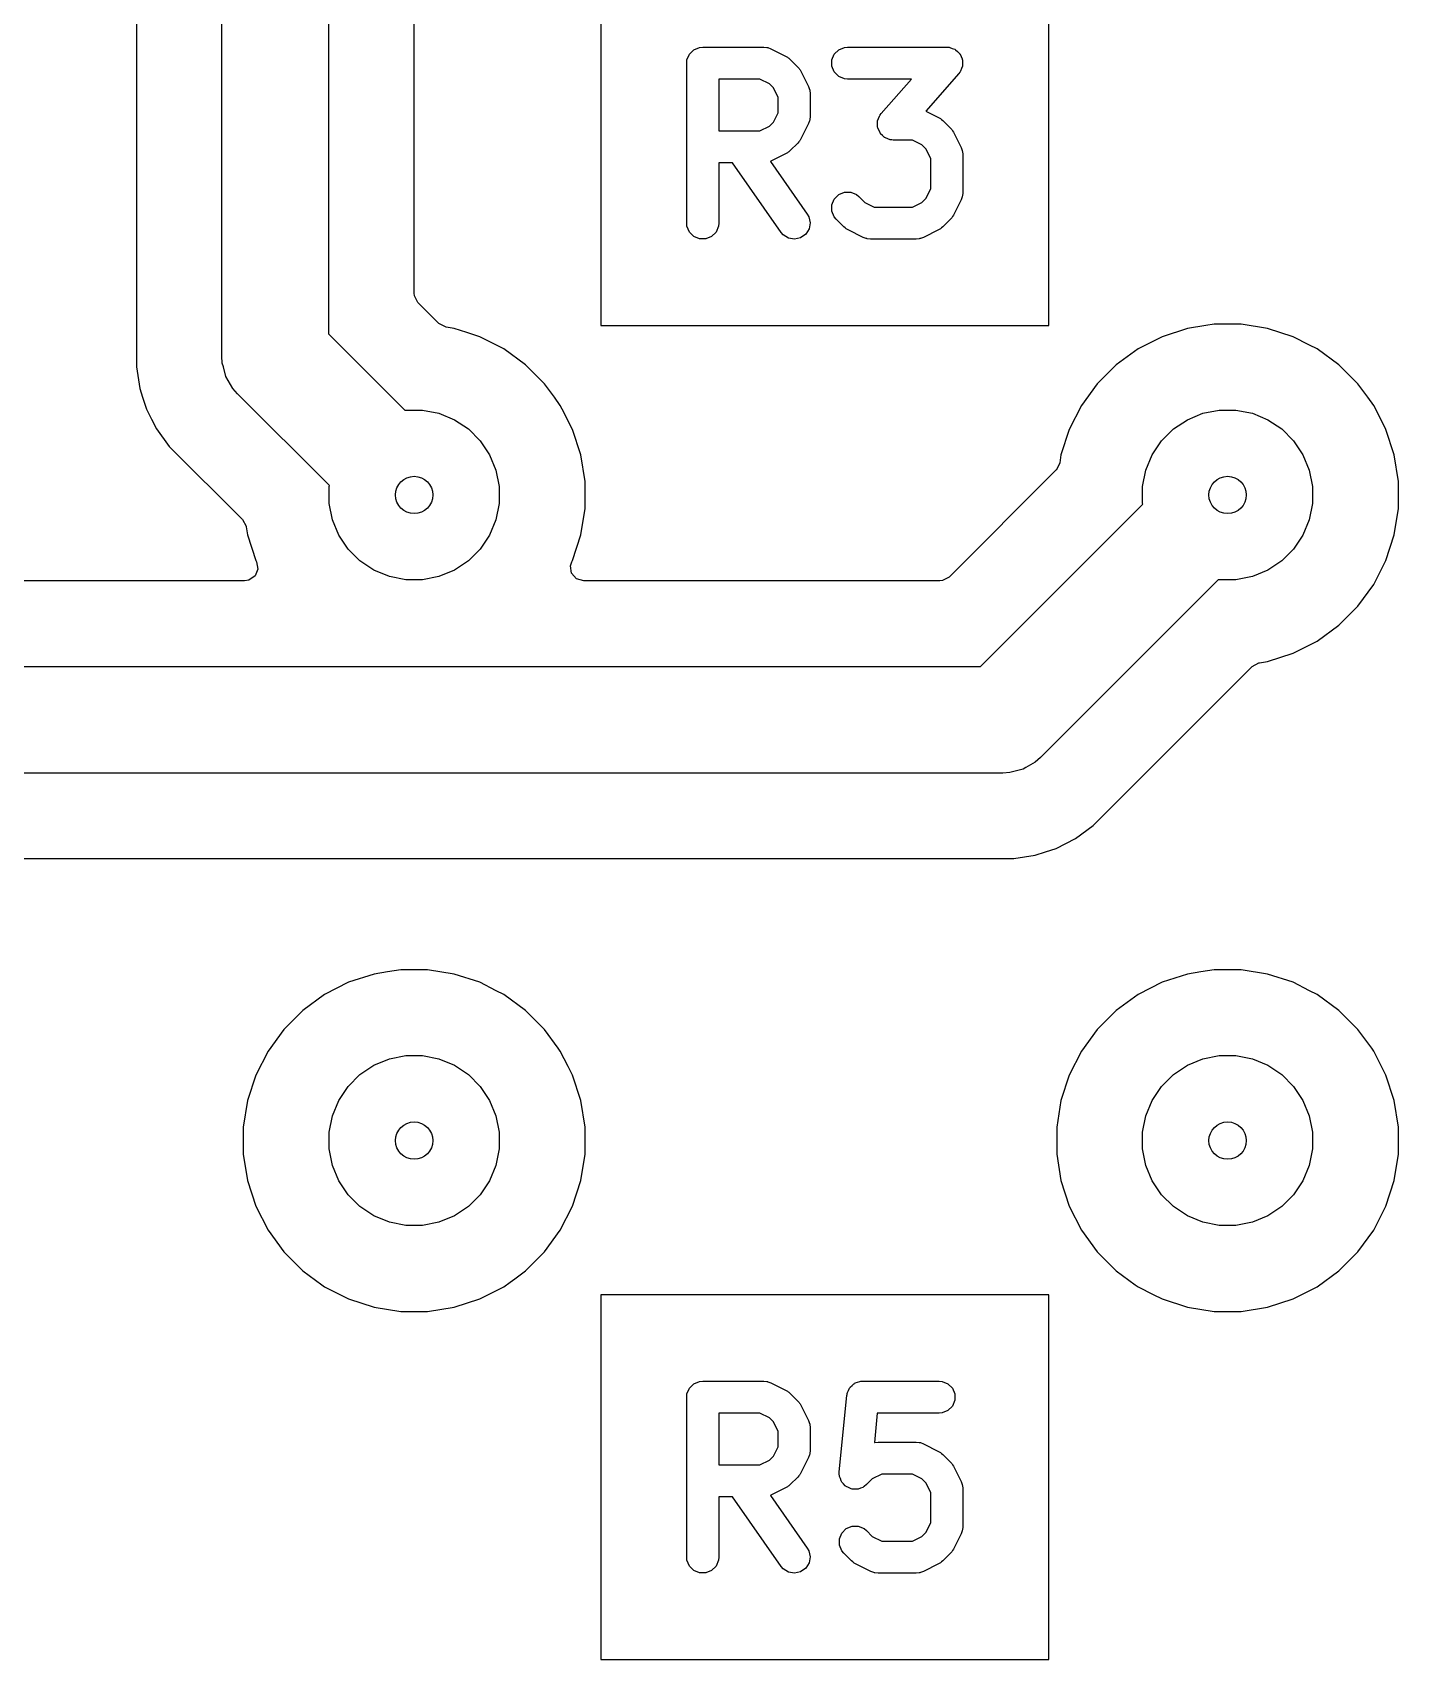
# Model space of a CAD drawing. Extents: x 20 to 124, y -124 to -20.
# Drawn here: x 71.2 to 84, y -96.51 to -81.27 of the extents above; entities that cross this region are included whole.
import ezdxf

# ---------------------------------------------------------------- set-up
doc = ezdxf.new("R2010")
doc.units = 0
doc.layers.add('BLACK', color=7, linetype='CONTINUOUS')
doc.layers.add('WHITE', color=7, linetype='CONTINUOUS')

msp = doc.modelspace()

# ---------------------------------------------------------------- linework, layer by layer
at = {"layer": 'BLACK', "linetype": 'CONTINUOUS'}
for p, q in [((72.1728, -60.640148), (72.1728, -84.403151)), ((72.9733, -84.3008), (72.9733, -60.7425)), ((73.9733, -61.2425), (73.9733, -84.093693)), ((74.7738, -83.710753), (74.7738, -77.3129)), ((76.522357, -80.598603), (76.522357, -84.014155)), ((80.720797, -84.014155), (80.720797, -80.598603)), ((77.448593, -81.40871), (77.477857, -81.405828)), ((77.477857, -81.405828), (78.049286, -81.405828)), ((78.049286, -81.405828), (78.07855, -81.40871)), ((78.805736, -81.40871), (78.835, -81.405828)), ((78.835, -81.405828), (79.763572, -81.405828)), ((79.763572, -81.405828), (79.779049, -81.407352)), ((77.327857, -81.555828), (77.330739, -81.526564)), ((77.327857, -83.055828), (77.327857, -81.555828)), ((77.330739, -81.526564), (77.353137, -81.472492)), ((77.353137, -81.472492), (77.394521, -81.431108)), ((77.394521, -81.431108), (77.448593, -81.40871)), ((78.07855, -81.40871), (78.08353, -81.410773)), ((78.08353, -81.410773), (78.088905, -81.411155)), ((78.088905, -81.411155), (78.116368, -81.421664)), ((78.116368, -81.421664), (78.259225, -81.493093)), ((78.259225, -81.493093), (78.27182, -81.501021)), ((78.27182, -81.501021), (78.275477, -81.502536)), ((78.275477, -81.502536), (78.279594, -81.505915)), ((78.279594, -81.505915), (78.284111, -81.508758)), ((78.284111, -81.508758), (78.286708, -81.511752)), ((78.286708, -81.511752), (78.298208, -81.52119)), ((78.298208, -81.52119), (78.369637, -81.592618)), ((78.687882, -81.526564), (78.71028, -81.472492)), ((78.687882, -81.585092), (78.687882, -81.526564)), ((78.71028, -81.472492), (78.751664, -81.431108)), ((78.751664, -81.431108), (78.805736, -81.40871)), ((79.779049, -81.407352), (79.782984, -81.40709)), ((79.782984, -81.40709), (79.785694, -81.408006)), ((79.785694, -81.408006), (79.792836, -81.40871)), ((79.792836, -81.40871), (79.81535, -81.418036)), ((79.81535, -81.418036), (79.838426, -81.42584)), ((79.838426, -81.42584), (79.842233, -81.429171)), ((79.842233, -81.429171), (79.846908, -81.431108)), ((79.846908, -81.431108), (79.864137, -81.448337)), ((79.864137, -81.448337), (79.882473, -81.464381)), ((79.882473, -81.464381), (79.884715, -81.468915)), ((79.884715, -81.468915), (79.888292, -81.472492)), ((79.888292, -81.472492), (79.897618, -81.495008)), ((79.897618, -81.495008), (79.908417, -81.516844)), ((79.908417, -81.516844), (79.908753, -81.521888)), ((79.908753, -81.521888), (79.91069, -81.526564)), ((79.91069, -81.526564), (79.91069, -81.550939)), ((79.91069, -81.550939), (79.91231, -81.57524)), ((78.013876, -81.705828), (77.627857, -81.705828)), ((77.627857, -81.705828), (77.627857, -82.191542)), ((78.10329, -81.750535), (78.013876, -81.705828)), ((78.369637, -81.592618), (78.379079, -81.604123)), ((78.379079, -81.604123), (78.382071, -81.606718)), ((78.382071, -81.606718), (78.38491, -81.611228)), ((78.38491, -81.611228), (78.388292, -81.615349)), ((78.388292, -81.615349), (78.389807, -81.619008)), ((78.389807, -81.619008), (78.397736, -81.631603)), ((78.397736, -81.631603), (78.469164, -81.774461)), ((78.71028, -81.639164), (78.687882, -81.585092)), ((78.751664, -81.680548), (78.71028, -81.639164)), ((78.805736, -81.702946), (78.751664, -81.680548)), ((78.835, -81.705828), (78.805736, -81.702946)), ((79.433007, -81.705828), (78.835, -81.705828)), ((79.150685, -82.028481), (79.433007, -81.705828)), ((79.876458, -81.654604), (79.569524, -82.005386)), ((79.885501, -81.641954), (79.876458, -81.654604)), ((79.888292, -81.639164), (79.885501, -81.641954)), ((79.889387, -81.636519), (79.888292, -81.639164)), ((79.89356, -81.630683), (79.889387, -81.636519)), ((79.901365, -81.607603), (79.89356, -81.630683)), ((79.91069, -81.585092), (79.901365, -81.607603)), ((79.91231, -81.57524), (79.91069, -81.58003)), ((79.91069, -81.58003), (79.91069, -81.585092)), ((78.140294, -81.787539), (78.10329, -81.750535)), ((78.185, -81.876951), (78.140294, -81.787539)), ((78.469164, -81.774461), (78.479674, -81.801924)), ((78.479674, -81.801924), (78.480055, -81.807299)), ((78.480055, -81.807299), (78.482118, -81.812278)), ((78.482118, -81.812278), (78.485, -81.841542)), ((78.485, -81.841542), (78.485, -82.055828)), ((78.185, -82.020418), (78.185, -81.876951)), ((79.569524, -82.005386), (79.687797, -82.064521)), ((78.013876, -82.191542), (78.103288, -82.146836)), ((78.103288, -82.146836), (78.140293, -82.109831)), ((78.140293, -82.109831), (78.185, -82.020418)), ((78.469164, -82.122909), (78.397736, -82.265767)), ((78.479674, -82.095446), (78.469164, -82.122909)), ((78.480055, -82.09007), (78.479674, -82.095446)), ((78.482118, -82.085092), (78.480055, -82.09007)), ((78.485, -82.055828), (78.482118, -82.085092)), ((79.114833, -82.107845), (79.116454, -82.103052)), ((79.116454, -82.132154), (79.114833, -82.107845)), ((79.116454, -82.097993), (79.125777, -82.075484)), ((79.116454, -82.103052), (79.116454, -82.097993)), ((79.116454, -82.156521), (79.116454, -82.132154)), ((79.11839, -82.161196), (79.116454, -82.156521)), ((79.118727, -82.166241), (79.11839, -82.161196)), ((79.129525, -82.188076), (79.118727, -82.166241)), ((79.125777, -82.075484), (79.133584, -82.052403)), ((79.133584, -82.052403), (79.137755, -82.046566)), ((79.137755, -82.046566), (79.138852, -82.043921)), ((79.138852, -82.043921), (79.141641, -82.041131)), ((79.141641, -82.041131), (79.150685, -82.028481)), ((79.687797, -82.064521), (79.700391, -82.072449)), ((79.700391, -82.072449), (79.704051, -82.073965)), ((79.704051, -82.073965), (79.708171, -82.077346)), ((79.708171, -82.077346), (79.712682, -82.080186)), ((79.712682, -82.080186), (79.715276, -82.083177)), ((79.715276, -82.083177), (79.726782, -82.09262)), ((79.726782, -82.09262), (79.79821, -82.164049)), ((79.79821, -82.164049), (79.807648, -82.175549)), ((77.627857, -82.191542), (78.013876, -82.191542)), ((78.369638, -82.304751), (78.298209, -82.37618)), ((78.379079, -82.293246), (78.369638, -82.304751)), ((78.382071, -82.290652), (78.379079, -82.293246)), ((78.384909, -82.286142), (78.382071, -82.290652)), ((78.388293, -82.28202), (78.384909, -82.286142)), ((78.389809, -82.278358), (78.388293, -82.28202)), ((78.397736, -82.265767), (78.389809, -82.278358)), ((79.138852, -82.210593), (79.129525, -82.188076)), ((79.142428, -82.214169), (79.138852, -82.210593)), ((79.144671, -82.218704), (79.142428, -82.214169)), ((79.163006, -82.234747), (79.144671, -82.218704)), ((79.180236, -82.251977), (79.163006, -82.234747)), ((79.18491, -82.253913), (79.180236, -82.251977)), ((79.188718, -82.257245), (79.18491, -82.253913)), ((79.211799, -82.265051), (79.188718, -82.257245)), ((79.234308, -82.274375), (79.211799, -82.265051)), ((79.241445, -82.275077), (79.234308, -82.274375)), ((79.24416, -82.275996), (79.241445, -82.275077)), ((79.248099, -82.275733), (79.24416, -82.275996)), ((79.263572, -82.277257), (79.248099, -82.275733)), ((79.442448, -82.277257), (79.263572, -82.277257)), ((79.531861, -82.321963), (79.442448, -82.277257)), ((79.807648, -82.175549), (79.810642, -82.178146)), ((79.810642, -82.178146), (79.813482, -82.182658)), ((79.813482, -82.182658), (79.816864, -82.186779)), ((79.816864, -82.186779), (79.818379, -82.190438)), ((79.818379, -82.190438), (79.826307, -82.203032)), ((79.826307, -82.203032), (79.897736, -82.345888)), ((78.259225, -82.404278), (78.116368, -82.475706)), ((78.271818, -82.39635), (78.259225, -82.404278)), ((78.275478, -82.394835), (78.271818, -82.39635)), ((78.279597, -82.391453), (78.275478, -82.394835)), ((78.284111, -82.388613), (78.279597, -82.391453)), ((78.286707, -82.385619), (78.284111, -82.388613)), ((78.298209, -82.37618), (78.286707, -82.385619)), ((79.568864, -82.358967), (79.531861, -82.321963)), ((79.613572, -82.448381), (79.568864, -82.358967)), ((79.613572, -82.734703), (79.613572, -82.448381)), ((79.897736, -82.345888), (79.908245, -82.373352)), ((79.908245, -82.373352), (79.908626, -82.378726)), ((79.908626, -82.378726), (79.91069, -82.383707)), ((79.91069, -82.383707), (79.913572, -82.412971)), ((79.913572, -82.412971), (79.913572, -82.770114)), ((77.756902, -82.491542), (77.627857, -82.491542)), ((77.627857, -82.491542), (77.627857, -83.055828)), ((78.212115, -83.141847), (77.756902, -82.491542)), ((78.116368, -82.475706), (78.112933, -82.47702)), ((78.112933, -82.47702), (78.457885, -82.969809)), ((78.751665, -82.78825), (78.805737, -82.765853)), ((78.805737, -82.765853), (78.864263, -82.765853)), ((78.864263, -82.765853), (78.918335, -82.78825)), ((79.568864, -82.824117), (79.613572, -82.734703)), ((79.913572, -82.770114), (79.91069, -82.799378)), ((78.687882, -82.883708), (78.710279, -82.829636)), ((78.687882, -82.942234), (78.687882, -82.883708)), ((78.710279, -82.829636), (78.751665, -82.78825)), ((78.918335, -82.78825), (78.941066, -82.806905)), ((78.941066, -82.806905), (78.995282, -82.861121)), ((78.995282, -82.861121), (79.084696, -82.905828)), ((79.084696, -82.905828), (79.442448, -82.905828)), ((79.442448, -82.905828), (79.531861, -82.861121)), ((79.531861, -82.861121), (79.568864, -82.824117)), ((79.897736, -82.837197), (79.826307, -82.980053)), ((79.908245, -82.809733), (79.897736, -82.837197)), ((79.908626, -82.804358), (79.908245, -82.809733)), ((79.91069, -82.799378), (79.908626, -82.804358)), ((77.330739, -83.085092), (77.327857, -83.055828)), ((77.627857, -83.055828), (77.624975, -83.085092)), ((78.457885, -82.969809), (78.472306, -82.995435)), ((78.472306, -82.995435), (78.484965, -83.052577)), ((78.484965, -83.052577), (78.474794, -83.110213)), ((78.710279, -82.996306), (78.687882, -82.942234)), ((78.728934, -83.019037), (78.710279, -82.996306)), ((78.800363, -83.090466), (78.728934, -83.019037)), ((79.79821, -83.019036), (79.726782, -83.090465)), ((79.807648, -83.007535), (79.79821, -83.019036)), ((79.810642, -83.004939), (79.807648, -83.007535)), ((79.813482, -83.000426), (79.810642, -83.004939)), ((79.816864, -82.996306), (79.813482, -83.000426)), ((79.818379, -82.992646), (79.816864, -82.996306)), ((79.826307, -82.980053), (79.818379, -82.992646)), ((77.353137, -83.139164), (77.330739, -83.085092)), ((77.394521, -83.180548), (77.353137, -83.139164)), ((77.448593, -83.202946), (77.394521, -83.180548)), ((77.507121, -83.202946), (77.448593, -83.202946)), ((77.561193, -83.180548), (77.507121, -83.202946)), ((77.602577, -83.139164), (77.561193, -83.180548)), ((77.624975, -83.085092), (77.602577, -83.139164)), ((78.231258, -83.164169), (78.212115, -83.141847)), ((78.280615, -83.195622), (78.231258, -83.164169)), ((78.338251, -83.205793), (78.280615, -83.195622)), ((78.395393, -83.193134), (78.338251, -83.205793)), ((78.443341, -83.15957), (78.395393, -83.193134)), ((78.474794, -83.110213), (78.443341, -83.15957)), ((78.811867, -83.099907), (78.800363, -83.090466)), ((78.814462, -83.102899), (78.811867, -83.099907)), ((78.818971, -83.105737), (78.814462, -83.102899)), ((78.823094, -83.109121), (78.818971, -83.105737)), ((78.826755, -83.110637), (78.823094, -83.109121)), ((78.839347, -83.118564), (78.826755, -83.110637)), ((78.982205, -83.189992), (78.839347, -83.118564)), ((79.009668, -83.200502), (78.982205, -83.189992)), ((79.015043, -83.200883), (79.009668, -83.200502)), ((79.020022, -83.202946), (79.015043, -83.200883)), ((79.049286, -83.205828), (79.020022, -83.202946)), ((79.477857, -83.205828), (79.049286, -83.205828)), ((79.507121, -83.202946), (79.477857, -83.205828)), ((79.512099, -83.200883), (79.507121, -83.202946)), ((79.517475, -83.200502), (79.512099, -83.200883)), ((79.544938, -83.189992), (79.517475, -83.200502)), ((79.687797, -83.118564), (79.544938, -83.189992)), ((79.700391, -83.110635), (79.687797, -83.118564)), ((79.704051, -83.10912), (79.700391, -83.110635)), ((79.708171, -83.105738), (79.704051, -83.10912)), ((79.712682, -83.102899), (79.708171, -83.105738)), ((79.715276, -83.099907), (79.712682, -83.102899)), ((79.726782, -83.090465), (79.715276, -83.099907)), ((74.776634, -83.737111), (74.7738, -83.710753)), ((74.810119, -83.798434), (74.776634, -83.737111)), ((75.006408, -83.994723), (74.810119, -83.798434)), ((75.011555, -83.999585), (75.006408, -83.994723)), ((73.9733, -84.093693), (74.687721, -84.808115)), ((75.042289, -84.014155), (75.011555, -83.999585)), ((75.074689, -84.029515), (75.042289, -84.014155)), ((75.149783, -84.041409), (75.074689, -84.029515)), ((75.269582, -84.080334), (75.149783, -84.041409)), ((75.389379, -84.119259), (75.269582, -84.080334)), ((75.613845, -84.23363), (75.389379, -84.119259)), ((76.522357, -84.014155), (80.720797, -84.014155)), ((81.780616, -84.11926), (81.556151, -84.233632)), ((82.020214, -84.04141), (81.780616, -84.11926)), ((82.192295, -84.014155), (82.020214, -84.04141)), ((82.269038, -84.002), (82.192295, -84.014155)), ((82.520962, -84.002), (82.269038, -84.002)), ((82.769779, -84.041409), (82.520962, -84.002)), ((82.769785, -84.04141), (82.769779, -84.041409)), ((83.009383, -84.11926), (82.769785, -84.04141)), ((83.163747, -84.197913), (83.009383, -84.11926)), ((72.977577, -84.366047), (72.9733, -84.3008)), ((75.613847, -84.233631), (75.613845, -84.23363)), ((75.613848, -84.233632), (75.613847, -84.233631)), ((75.817649, -84.381701), (75.613848, -84.233632)), ((81.556151, -84.233632), (81.35235, -84.381701)), ((83.233845, -84.23363), (83.163747, -84.197913)), ((83.233847, -84.233631), (83.233845, -84.23363)), ((83.233848, -84.233632), (83.233847, -84.233631)), ((83.437649, -84.381701), (83.233848, -84.233632)), ((72.1728, -84.403151), (72.204822, -84.605331)), ((72.977577, -84.366063), (72.977577, -84.366047)), ((72.987515, -84.403151), (72.977577, -84.366063)), ((73.01136, -84.492142), (72.987515, -84.403151)), ((75.817654, -84.381705), (75.817649, -84.381701)), ((75.995794, -84.559845), (75.817654, -84.381705)), ((81.352345, -84.381705), (81.174205, -84.559845)), ((81.35235, -84.381701), (81.352345, -84.381705)), ((83.437654, -84.381705), (83.437649, -84.381701)), ((83.615794, -84.559845), (83.437654, -84.381705)), ((72.204822, -84.605331), (72.204822, -84.605332)), ((72.204822, -84.605332), (72.231296, -84.686809)), ((73.076623, -84.605181), (73.01136, -84.492142)), ((73.076638, -84.605196), (73.076623, -84.605181)), ((73.119747, -84.654353), (73.076638, -84.605196)), ((75.995798, -84.55985), (75.995794, -84.559845)), ((76.088038, -84.686809), (75.995798, -84.55985)), ((81.174201, -84.55985), (81.026132, -84.763651)), ((81.174205, -84.559845), (81.174201, -84.55985)), ((83.615798, -84.55985), (83.615794, -84.559845)), ((83.708038, -84.686809), (83.615798, -84.55985)), ((72.231296, -84.686809), (72.268081, -84.800023)), ((73.980615, -85.515221), (73.119747, -84.654353)), ((76.14387, -84.763655), (76.088038, -84.686809)), ((83.76387, -84.763655), (83.708038, -84.686809)), ((72.268081, -84.800023), (72.314546, -84.891214)), ((72.314546, -84.891214), (72.361013, -84.982411)), ((74.687721, -84.808115), (74.696586, -84.806352)), ((74.696586, -84.806352), (74.853414, -84.806352)), ((74.853414, -84.806352), (75.007228, -84.836948)), ((75.007228, -84.836948), (75.152117, -84.896963)), ((75.152117, -84.896963), (75.282515, -84.984092)), ((76.162398, -84.800019), (76.14387, -84.763655)), ((76.258239, -84.988116), (76.162398, -84.800019)), ((81.026132, -84.763651), (80.91176, -84.988118)), ((81.887485, -84.984092), (82.017883, -84.896963)), ((82.017883, -84.896963), (82.162772, -84.836948)), ((82.162772, -84.836948), (82.316586, -84.806352)), ((82.316586, -84.806352), (82.473414, -84.806352)), ((82.473414, -84.806352), (82.627228, -84.836948)), ((82.627228, -84.836948), (82.772117, -84.896963)), ((82.772117, -84.896963), (82.902515, -84.984092)), ((83.782398, -84.800019), (83.76387, -84.763655)), ((83.878239, -84.988116), (83.782398, -84.800019)), ((72.361013, -84.982411), (72.481334, -85.148019)), ((75.282515, -84.984092), (75.393408, -85.094985)), ((76.258239, -84.988118), (76.258239, -84.988116)), ((76.258241, -84.988121), (76.258239, -84.988118)), ((76.33609, -85.227715), (76.258241, -84.988121)), ((80.91176, -84.988118), (80.833909, -85.227717)), ((81.776592, -85.094985), (81.887485, -84.984092)), ((82.902515, -84.984092), (83.013408, -85.094985)), ((83.878239, -84.988118), (83.878239, -84.988116)), ((83.878241, -84.988121), (83.878239, -84.988118)), ((83.95609, -85.227715), (83.878241, -84.988121)), ((72.481334, -85.148019), (72.481336, -85.148021)), ((72.481336, -85.148021), (73.167223, -85.833908)), ((75.393408, -85.094985), (75.480537, -85.225383)), ((81.689463, -85.225383), (81.776592, -85.094985)), ((83.013408, -85.094985), (83.100537, -85.225383)), ((75.480537, -85.225383), (75.540552, -85.370272)), ((75.540552, -85.370272), (75.571148, -85.524086)), ((76.3755, -85.476538), (76.33609, -85.227715)), ((80.792085, -85.365943), (80.787223, -85.37109)), ((80.822015, -85.302809), (80.792085, -85.365943)), ((80.833909, -85.227717), (80.822015, -85.302809)), ((81.598852, -85.524086), (81.629448, -85.370272)), ((81.629448, -85.370272), (81.689463, -85.225383)), ((83.100537, -85.225383), (83.160552, -85.370272)), ((83.160552, -85.370272), (83.191148, -85.524086)), ((83.9955, -85.476538), (83.95609, -85.227715)), ((73.978852, -85.524086), (73.980615, -85.515221)), ((76.3755, -85.728462), (76.3755, -85.476538)), ((80.787223, -85.37109), (79.786334, -86.371981)), ((83.9955, -85.728462), (83.9955, -85.476538)), ((73.978852, -85.680914), (73.978852, -85.524086)), ((75.571148, -85.524086), (75.571148, -85.680914)), ((81.598852, -85.680914), (81.598852, -85.524086)), ((83.191148, -85.524086), (83.191148, -85.680914)), ((74.009448, -85.834728), (73.978852, -85.680914)), ((75.571148, -85.680914), (75.540552, -85.834728)), ((76.33609, -85.977285), (76.3755, -85.728462)), ((80.081594, -87.2088), (81.600615, -85.689778)), ((81.600615, -85.689778), (81.598852, -85.680914)), ((83.191148, -85.680914), (83.160552, -85.834728)), ((83.95609, -85.977285), (83.9955, -85.728462)), ((73.167223, -85.833908), (73.200708, -85.895231)), ((73.200708, -85.895231), (73.202015, -85.902189)), ((73.202015, -85.902189), (73.213909, -85.977283)), ((73.213909, -85.977283), (73.29176, -86.216883)), ((74.069463, -85.979617), (74.009448, -85.834728)), ((74.156592, -86.110015), (74.069463, -85.979617)), ((75.480537, -85.979617), (75.393408, -86.110015)), ((75.540552, -85.834728), (75.480537, -85.979617)), ((76.258241, -86.216879), (76.33609, -85.977285)), ((83.100537, -85.979617), (83.013408, -86.110015)), ((83.160552, -85.834728), (83.100537, -85.979617)), ((83.878241, -86.216879), (83.95609, -85.977285)), ((74.267485, -86.220908), (74.156592, -86.110015)), ((75.393408, -86.110015), (75.282515, -86.220908)), ((83.013408, -86.110015), (82.902515, -86.220908)), ((73.29176, -86.216883), (73.297427, -86.228004)), ((73.297427, -86.228004), (73.310324, -86.296673)), ((74.397883, -86.308037), (74.267485, -86.220908)), ((75.282515, -86.220908), (75.152117, -86.308037)), ((76.240319, -86.266653), (76.252573, -86.228004)), ((76.250263, -86.335811), (76.240319, -86.266653)), ((76.252573, -86.228004), (76.258238, -86.216885)), ((76.258238, -86.216885), (76.258239, -86.216883)), ((76.258239, -86.216883), (76.258241, -86.216879)), ((82.902515, -86.220908), (82.772117, -86.308037)), ((83.76387, -86.441345), (83.878241, -86.216879)), ((73.186943, -86.4083), (70.321347, -86.4083)), ((73.226942, -86.401671), (73.186943, -86.4083)), ((73.284048, -86.361414), (73.226942, -86.401671)), ((73.310324, -86.296673), (73.284048, -86.361414)), ((74.542772, -86.368052), (74.397883, -86.308037)), ((74.696586, -86.398648), (74.542772, -86.368052)), ((74.853414, -86.398648), (74.696586, -86.398648)), ((75.007228, -86.368052), (74.853414, -86.398648)), ((75.152117, -86.308037), (75.007228, -86.368052)), ((76.296018, -86.388615), (76.250263, -86.335811)), ((76.363057, -86.4083), (76.296018, -86.388615)), ((79.698653, -86.4083), (76.363057, -86.4083)), ((79.725011, -86.405466), (79.698653, -86.4083)), ((79.786334, -86.371981), (79.725011, -86.405466)), ((82.307721, -86.396884), (80.642253, -88.062353)), ((82.316586, -86.398648), (82.307721, -86.396884)), ((82.473414, -86.398648), (82.316586, -86.398648)), ((82.627228, -86.368052), (82.473414, -86.398648)), ((82.772117, -86.308037), (82.627228, -86.368052)), ((83.615793, -86.645156), (83.76387, -86.441345)), ((83.437656, -86.823293), (83.615793, -86.645156)), ((83.233845, -86.97137), (83.437656, -86.823293)), ((83.009379, -87.085741), (83.233845, -86.97137)), ((82.62641, -87.210273), (82.687731, -87.17679)), ((82.687731, -87.17679), (82.694645, -87.17549)), ((82.694645, -87.17549), (82.769785, -87.16359)), ((82.769785, -87.16359), (83.009379, -87.085741)), ((69.938406, -87.2088), (80.081594, -87.2088)), ((81.135919, -88.700766), (82.62641, -87.210273)), ((80.593081, -88.105477), (80.50587, -88.155828)), ((80.593096, -88.105461), (80.593081, -88.105477)), ((80.642253, -88.062353), (80.593096, -88.105461)), ((80.2887, -88.2088), (69.7313, -88.2088)), ((80.353948, -88.204523), (80.2887, -88.2088)), ((80.353963, -88.204523), (80.353948, -88.204523)), ((80.480042, -88.17074), (80.353963, -88.204523)), ((80.50587, -88.155828), (80.480042, -88.17074)), ((80.970311, -88.821087), (81.135919, -88.700766)), ((80.787919, -88.91402), (80.879114, -88.867553)), ((80.879114, -88.867553), (80.970311, -88.821087)), ((69.628949, -89.0093), (80.391051, -89.0093)), ((80.391051, -89.0093), (80.391052, -89.0093)), ((80.391052, -89.0093), (80.593235, -88.977277)), ((80.593235, -88.977277), (80.690576, -88.945648)), ((80.690576, -88.945648), (80.787919, -88.91402)), ((74.400214, -90.09141), (74.160616, -90.16926)), ((74.524626, -90.071705), (74.400214, -90.09141)), ((74.649038, -90.052), (74.524626, -90.071705)), ((74.900962, -90.052), (74.649038, -90.052)), ((75.149785, -90.09141), (74.900962, -90.052)), ((75.389383, -90.16926), (75.149785, -90.09141)), ((82.020214, -90.09141), (81.780616, -90.16926)), ((82.144626, -90.071705), (82.020214, -90.09141)), ((82.269038, -90.052), (82.144626, -90.071705)), ((82.520962, -90.052), (82.269038, -90.052)), ((82.769785, -90.09141), (82.520962, -90.052)), ((83.009383, -90.16926), (82.769785, -90.09141)), ((74.160616, -90.16926), (73.936151, -90.283632)), ((75.543747, -90.247913), (75.389383, -90.16926)), ((75.613845, -90.28363), (75.543747, -90.247913)), ((81.780616, -90.16926), (81.556151, -90.283632)), ((83.163747, -90.247913), (83.009383, -90.16926)), ((83.233845, -90.28363), (83.163747, -90.247913)), ((73.936151, -90.283632), (73.73235, -90.431701)), ((75.613847, -90.283631), (75.613845, -90.28363)), ((75.613848, -90.283632), (75.613847, -90.283631)), ((75.817649, -90.431701), (75.613848, -90.283632)), ((81.556151, -90.283632), (81.35235, -90.431701)), ((83.233847, -90.283631), (83.233845, -90.28363)), ((83.233848, -90.283632), (83.233847, -90.283631)), ((83.437649, -90.431701), (83.233848, -90.283632)), ((73.732345, -90.431705), (73.554205, -90.609845)), ((73.73235, -90.431701), (73.732345, -90.431705)), ((75.817654, -90.431705), (75.817649, -90.431701)), ((75.995794, -90.609845), (75.817654, -90.431705)), ((81.352345, -90.431705), (81.174205, -90.609845)), ((81.35235, -90.431701), (81.352345, -90.431705)), ((83.437654, -90.431705), (83.437649, -90.431701)), ((83.615794, -90.609845), (83.437654, -90.431705)), ((73.554201, -90.60985), (73.406132, -90.813651)), ((73.554205, -90.609845), (73.554201, -90.60985)), ((75.995798, -90.60985), (75.995794, -90.609845)), ((76.124952, -90.787617), (75.995798, -90.60985)), ((81.174201, -90.60985), (81.026132, -90.813651)), ((81.174205, -90.609845), (81.174201, -90.60985)), ((83.615798, -90.60985), (83.615794, -90.609845)), ((83.744952, -90.787617), (83.615798, -90.60985)), ((73.406132, -90.813651), (73.29176, -91.038116)), ((74.542772, -90.886948), (74.696586, -90.856352)), ((74.696586, -90.856352), (74.853414, -90.856352)), ((74.853414, -90.856352), (75.007228, -90.886948)), ((76.14387, -90.813655), (76.124952, -90.787617)), ((76.216747, -90.956684), (76.14387, -90.813655)), ((81.026132, -90.813651), (80.91176, -91.038116)), ((82.162772, -90.886948), (82.316586, -90.856352)), ((82.316586, -90.856352), (82.473414, -90.856352)), ((82.473414, -90.856352), (82.627228, -90.886948)), ((83.76387, -90.813655), (83.744952, -90.787617)), ((83.836747, -90.956684), (83.76387, -90.813655)), ((74.267485, -91.034092), (74.397883, -90.946963)), ((74.397883, -90.946963), (74.542772, -90.886948)), ((75.007228, -90.886948), (75.152117, -90.946963)), ((75.152117, -90.946963), (75.282515, -91.034092)), ((76.258239, -91.038116), (76.216747, -90.956684)), ((81.887485, -91.034092), (82.017883, -90.946963)), ((82.017883, -90.946963), (82.162772, -90.886948)), ((82.627228, -90.886948), (82.772117, -90.946963)), ((82.772117, -90.946963), (82.902515, -91.034092)), ((83.878239, -91.038116), (83.836747, -90.956684)), ((73.29176, -91.038116), (73.21391, -91.277714)), ((74.069463, -91.275383), (74.156592, -91.144985)), ((74.156592, -91.144985), (74.267485, -91.034092)), ((75.282515, -91.034092), (75.393408, -91.144985)), ((75.393408, -91.144985), (75.480537, -91.275383)), ((76.258239, -91.038118), (76.258239, -91.038116)), ((76.258241, -91.038121), (76.258239, -91.038118)), ((76.33609, -91.277715), (76.258241, -91.038121)), ((80.91176, -91.038116), (80.83391, -91.277714)), ((81.689463, -91.275383), (81.776592, -91.144985)), ((81.776592, -91.144985), (81.887485, -91.034092)), ((82.902515, -91.034092), (83.013408, -91.144985)), ((83.013408, -91.144985), (83.100537, -91.275383)), ((83.878239, -91.038118), (83.878239, -91.038116)), ((83.878241, -91.038121), (83.878239, -91.038118)), ((83.95609, -91.277715), (83.878241, -91.038121)), ((73.21391, -91.277714), (73.1745, -91.526538)), ((74.009448, -91.420272), (74.069463, -91.275383)), ((75.480537, -91.275383), (75.540552, -91.420272)), ((76.3755, -91.526538), (76.33609, -91.277715)), ((80.83391, -91.277714), (80.7945, -91.526538)), ((81.629448, -91.420272), (81.689463, -91.275383)), ((83.100537, -91.275383), (83.160552, -91.420272)), ((83.9955, -91.526538), (83.95609, -91.277715)), ((73.978852, -91.574086), (74.009448, -91.420272)), ((75.540552, -91.420272), (75.571148, -91.574086)), ((81.598852, -91.574086), (81.629448, -91.420272)), ((83.160552, -91.420272), (83.191148, -91.574086)), ((73.1745, -91.526538), (73.1745, -91.778461)), ((73.978852, -91.730914), (73.978852, -91.574086)), ((75.571148, -91.574086), (75.571148, -91.730914)), ((76.3755, -91.778462), (76.3755, -91.526538)), ((80.7945, -91.526538), (80.7945, -91.778461)), ((81.598852, -91.730914), (81.598852, -91.574086)), ((83.191148, -91.574086), (83.191148, -91.730914)), ((83.9955, -91.778462), (83.9955, -91.526538)), ((74.009448, -91.884728), (73.978852, -91.730914)), ((75.571148, -91.730914), (75.540552, -91.884728)), ((81.629448, -91.884728), (81.598852, -91.730914)), ((83.191148, -91.730914), (83.160552, -91.884728)), ((73.1745, -91.778461), (73.21391, -92.027285)), ((74.069463, -92.029617), (74.009448, -91.884728)), ((75.540552, -91.884728), (75.480537, -92.029617)), ((76.33609, -92.027285), (76.3755, -91.778462)), ((80.7945, -91.778461), (80.83391, -92.027285)), ((81.689463, -92.029617), (81.629448, -91.884728)), ((83.160552, -91.884728), (83.100537, -92.029617)), ((83.95609, -92.027285), (83.9955, -91.778462)), ((73.21391, -92.027285), (73.29176, -92.266883)), ((74.156592, -92.160015), (74.069463, -92.029617)), ((75.480537, -92.029617), (75.393408, -92.160015)), ((76.258241, -92.266879), (76.33609, -92.027285)), ((80.83391, -92.027285), (80.91176, -92.266883)), ((81.776592, -92.160015), (81.689463, -92.029617)), ((83.100537, -92.029617), (83.013408, -92.160015)), ((83.878241, -92.266879), (83.95609, -92.027285)), ((74.267485, -92.270908), (74.156592, -92.160015)), ((75.393408, -92.160015), (75.282515, -92.270908)), ((81.887485, -92.270908), (81.776592, -92.160015)), ((83.013408, -92.160015), (82.902515, -92.270908)), ((73.29176, -92.266883), (73.406132, -92.491348)), ((74.397883, -92.358037), (74.267485, -92.270908)), ((74.542772, -92.418052), (74.397883, -92.358037)), ((75.152117, -92.358037), (75.007228, -92.418052)), ((75.282515, -92.270908), (75.152117, -92.358037)), ((76.14387, -92.491345), (76.258241, -92.266879)), ((80.91176, -92.266883), (81.026132, -92.491348)), ((82.017883, -92.358037), (81.887485, -92.270908)), ((82.162772, -92.418052), (82.017883, -92.358037)), ((82.772117, -92.358037), (82.627228, -92.418052)), ((82.902515, -92.270908), (82.772117, -92.358037)), ((83.76387, -92.491345), (83.878241, -92.266879)), ((73.406132, -92.491348), (73.554201, -92.695149)), ((74.696586, -92.448648), (74.542772, -92.418052)), ((74.853414, -92.448648), (74.696586, -92.448648)), ((75.007228, -92.418052), (74.853414, -92.448648)), ((75.995793, -92.695156), (76.14387, -92.491345)), ((81.026132, -92.491348), (81.174201, -92.695149)), ((82.316586, -92.448648), (82.162772, -92.418052)), ((82.473414, -92.448648), (82.316586, -92.448648)), ((82.627228, -92.418052), (82.473414, -92.448648)), ((83.615793, -92.695156), (83.76387, -92.491345)), ((73.554201, -92.695149), (73.554205, -92.695154)), ((73.554205, -92.695154), (73.732345, -92.873294)), ((75.817656, -92.873293), (75.995793, -92.695156)), ((81.174201, -92.695149), (81.174205, -92.695154)), ((81.174205, -92.695154), (81.352345, -92.873294)), ((83.437656, -92.873293), (83.615793, -92.695156)), ((73.732345, -92.873294), (73.73235, -92.873298)), ((73.73235, -92.873298), (73.910117, -93.002452)), ((75.613845, -93.02137), (75.672977, -92.978407)), ((75.672977, -92.978407), (75.716966, -92.946449)), ((75.716966, -92.946449), (75.817649, -92.873298)), ((75.817647, -92.873298), (75.817656, -92.873293)), ((75.817649, -92.873298), (75.817647, -92.873298)), ((81.352345, -92.873294), (81.35235, -92.873298)), ((81.35235, -92.873298), (81.530117, -93.002452)), ((83.233845, -93.02137), (83.437656, -92.873293)), ((73.910117, -93.002452), (73.936155, -93.02137)), ((73.936155, -93.02137), (74.079184, -93.094247)), ((74.079184, -93.094247), (74.160616, -93.135739)), ((74.160616, -93.135739), (74.160618, -93.135739)), ((74.160618, -93.135739), (74.160621, -93.135741)), ((74.160621, -93.135741), (74.400215, -93.21359)), ((75.149785, -93.21359), (75.389379, -93.135741)), ((75.389379, -93.135741), (75.613845, -93.02137)), ((80.720797, -93.098129), (76.522357, -93.098129)), ((76.522357, -93.098129), (76.522357, -96.514155)), ((80.720797, -96.514155), (80.720797, -93.098129)), ((81.530117, -93.002452), (81.556155, -93.02137)), ((81.556155, -93.02137), (81.699184, -93.094247)), ((81.699184, -93.094247), (81.780616, -93.135739)), ((81.780616, -93.135739), (81.780618, -93.135739)), ((81.780618, -93.135739), (81.780621, -93.135741)), ((81.780621, -93.135741), (82.020215, -93.21359)), ((82.769785, -93.21359), (83.009379, -93.135741)), ((83.009379, -93.135741), (83.233845, -93.02137)), ((74.400215, -93.21359), (74.649038, -93.253)), ((74.649038, -93.253), (74.649039, -93.253)), ((74.649039, -93.253), (74.900961, -93.253)), ((74.900961, -93.253), (74.900962, -93.253)), ((74.900962, -93.253), (75.149785, -93.21359)), ((82.020215, -93.21359), (82.269038, -93.253)), ((82.269038, -93.253), (82.269039, -93.253)), ((82.269039, -93.253), (82.520961, -93.253)), ((82.520961, -93.253), (82.520962, -93.253)), ((82.520962, -93.253), (82.769785, -93.21359)), ((77.448593, -93.90871), (77.477857, -93.905828)), ((77.477857, -93.905828), (78.049286, -93.905828)), ((78.049286, -93.905828), (78.07855, -93.90871)), ((78.959809, -93.907605), (78.963377, -93.906529)), ((78.963377, -93.906529), (78.96703, -93.906894)), ((78.96703, -93.906894), (78.977857, -93.905828)), ((78.977857, -93.905828), (79.692143, -93.905828)), ((79.692143, -93.905828), (79.721407, -93.90871)), ((77.327857, -94.055828), (77.330739, -94.026564)), ((77.327857, -95.555828), (77.327857, -94.055828)), ((77.330739, -94.026564), (77.353137, -93.972492)), ((77.353137, -93.972492), (77.394521, -93.931108)), ((77.394521, -93.931108), (77.448593, -93.90871)), ((78.07855, -93.90871), (78.08353, -93.910773)), ((78.08353, -93.910773), (78.088905, -93.911155)), ((78.088905, -93.911155), (78.116368, -93.921664)), ((78.116368, -93.921664), (78.259225, -93.993093)), ((78.259225, -93.993093), (78.27182, -94.001021)), ((78.27182, -94.001021), (78.275477, -94.002536)), ((78.275477, -94.002536), (78.279594, -94.005915)), ((78.279594, -94.005915), (78.284111, -94.008758)), ((78.284111, -94.008758), (78.286708, -94.011752)), ((78.286708, -94.011752), (78.298208, -94.02119)), ((78.298208, -94.02119), (78.369637, -94.092618)), ((78.757173, -94.755189), (78.828601, -94.040903)), ((78.828601, -94.040903), (78.830739, -94.030238)), ((78.830739, -94.026564), (78.832166, -94.023118)), ((78.830739, -94.030238), (78.830739, -94.026564)), ((78.832166, -94.023118), (78.834381, -94.012071)), ((78.834381, -94.012071), (78.844745, -93.992749)), ((78.844745, -93.992749), (78.853137, -93.972492)), ((78.853137, -93.972492), (78.858477, -93.967151)), ((78.858477, -93.967151), (78.862048, -93.960496)), ((78.862048, -93.960496), (78.879015, -93.946613)), ((78.879015, -93.946613), (78.894521, -93.931108)), ((78.894521, -93.931108), (78.9015, -93.928216)), ((78.9015, -93.928216), (78.907345, -93.923435)), ((78.907345, -93.923435), (78.92833, -93.917103)), ((78.92833, -93.917103), (78.948593, -93.90871)), ((78.948593, -93.90871), (78.959809, -93.907605)), ((79.721407, -93.90871), (79.775479, -93.931108)), ((79.775479, -93.931108), (79.816863, -93.972492)), ((79.816863, -93.972492), (79.839261, -94.026564)), ((79.839261, -94.026564), (79.839261, -94.085092)), ((78.013876, -94.205828), (77.627857, -94.205828)), ((77.627857, -94.205828), (77.627857, -94.691542)), ((78.10329, -94.250535), (78.013876, -94.205828)), ((78.369637, -94.092618), (78.379079, -94.104123)), ((78.379079, -94.104123), (78.382071, -94.106718)), ((78.382071, -94.106718), (78.38491, -94.111228)), ((78.38491, -94.111228), (78.388292, -94.115349)), ((78.388292, -94.115349), (78.389807, -94.119008)), ((78.389807, -94.119008), (78.397736, -94.131603)), ((78.397736, -94.131603), (78.469164, -94.274461)), ((79.113606, -94.205828), (79.085964, -94.482237)), ((79.692143, -94.205828), (79.113606, -94.205828)), ((79.721407, -94.202946), (79.692143, -94.205828)), ((79.775479, -94.180548), (79.721407, -94.202946)), ((79.816863, -94.139164), (79.775479, -94.180548)), ((79.839261, -94.085092), (79.816863, -94.139164)), ((78.140294, -94.287539), (78.10329, -94.250535)), ((78.185, -94.376951), (78.140294, -94.287539)), ((78.469164, -94.274461), (78.479674, -94.301924)), ((78.479674, -94.301924), (78.480055, -94.307299)), ((78.480055, -94.307299), (78.482118, -94.312278)), ((78.482118, -94.312278), (78.485, -94.341542)), ((78.485, -94.341542), (78.485, -94.555828)), ((78.185, -94.520418), (78.185, -94.376951)), ((79.085964, -94.482237), (79.086472, -94.482201)), ((79.086472, -94.482201), (79.091451, -94.480139)), ((79.091451, -94.480139), (79.120715, -94.477257)), ((79.120715, -94.477257), (79.477857, -94.477257)), ((79.477857, -94.477257), (79.507121, -94.480139)), ((79.507121, -94.480139), (79.512099, -94.482201)), ((79.512099, -94.482201), (79.517475, -94.482583)), ((79.517475, -94.482583), (79.544938, -94.493093)), ((79.544938, -94.493093), (79.687797, -94.564521)), ((78.013876, -94.691542), (78.103288, -94.646836)), ((78.103288, -94.646836), (78.140293, -94.609831)), ((78.140293, -94.609831), (78.185, -94.520418)), ((78.469164, -94.622909), (78.397736, -94.765767)), ((78.479674, -94.595446), (78.469164, -94.622909)), ((78.480055, -94.59007), (78.479674, -94.595446)), ((78.482118, -94.585092), (78.480055, -94.59007)), ((78.485, -94.555828), (78.482118, -94.585092)), ((79.687797, -94.564521), (79.700391, -94.572449)), ((79.700391, -94.572449), (79.704051, -94.573965)), ((79.704051, -94.573965), (79.708171, -94.577346)), ((79.708171, -94.577346), (79.712682, -94.580186)), ((79.712682, -94.580186), (79.715276, -94.583177)), ((79.715276, -94.583177), (79.726782, -94.59262)), ((79.726782, -94.59262), (79.79821, -94.664049)), ((79.79821, -94.664049), (79.807648, -94.675549)), ((77.627857, -94.691542), (78.013876, -94.691542)), ((78.369638, -94.804751), (78.298209, -94.87618)), ((78.379079, -94.793246), (78.369638, -94.804751)), ((78.382071, -94.790652), (78.379079, -94.793246)), ((78.384909, -94.786142), (78.382071, -94.790652)), ((78.388293, -94.78202), (78.384909, -94.786142)), ((78.389809, -94.778358), (78.388293, -94.78202)), ((78.397736, -94.765767), (78.389809, -94.778358)), ((78.757129, -94.784594), (78.757173, -94.755189)), ((78.759311, -94.791825), (78.757129, -94.784594)), ((78.759311, -94.799378), (78.759311, -94.791825)), ((78.767702, -94.819637), (78.759311, -94.799378)), ((78.774036, -94.840626), (78.767702, -94.819637)), ((79.066712, -94.821962), (79.012496, -94.876179)), ((79.156124, -94.777257), (79.066712, -94.821962)), ((79.442448, -94.777257), (79.156124, -94.777257)), ((79.531861, -94.821963), (79.442448, -94.777257)), ((79.568864, -94.858967), (79.531861, -94.821963)), ((79.807648, -94.675549), (79.810642, -94.678146)), ((79.810642, -94.678146), (79.813482, -94.682658)), ((79.813482, -94.682658), (79.816864, -94.686779)), ((79.816864, -94.686779), (79.818379, -94.690438)), ((79.818379, -94.690438), (79.826307, -94.703032)), ((79.826307, -94.703032), (79.897736, -94.845888)), ((78.259225, -94.904278), (78.116368, -94.975706)), ((78.271818, -94.89635), (78.259225, -94.904278)), ((78.275478, -94.894835), (78.271818, -94.89635)), ((78.279597, -94.891453), (78.275478, -94.894835)), ((78.284111, -94.888613), (78.279597, -94.891453)), ((78.286707, -94.885619), (78.284111, -94.888613)), ((78.298209, -94.87618), (78.286707, -94.885619)), ((78.778817, -94.84647), (78.774036, -94.840626)), ((78.781709, -94.85345), (78.778817, -94.84647)), ((78.797213, -94.868953), (78.781709, -94.85345)), ((78.811097, -94.885923), (78.797213, -94.868953)), ((78.817753, -94.889494), (78.811097, -94.885923)), ((78.823095, -94.894835), (78.817753, -94.889494)), ((78.843349, -94.903224), (78.823095, -94.894835)), ((78.862672, -94.91359), (78.843349, -94.903224)), ((78.870189, -94.914341), (78.862672, -94.91359)), ((78.877167, -94.917232), (78.870189, -94.914341)), ((78.89909, -94.917232), (78.877167, -94.917232)), ((78.920909, -94.919414), (78.89909, -94.917232)), ((78.92814, -94.917232), (78.920909, -94.919414)), ((78.935693, -94.917232), (78.92814, -94.917232)), ((78.955952, -94.90884), (78.935693, -94.917232)), ((78.976941, -94.902507), (78.955952, -94.90884)), ((78.982785, -94.897725), (78.976941, -94.902507)), ((78.989765, -94.894834), (78.982785, -94.897725)), ((79.012496, -94.876179), (78.989765, -94.894834)), ((79.613572, -94.948381), (79.568864, -94.858967)), ((79.613572, -95.234703), (79.613572, -94.948381)), ((79.897736, -94.845888), (79.908245, -94.873352)), ((79.908245, -94.873352), (79.908626, -94.878726)), ((79.908626, -94.878726), (79.91069, -94.883707)), ((79.91069, -94.883707), (79.913572, -94.912971)), ((79.913572, -94.912971), (79.913572, -95.270114)), ((77.756902, -94.991542), (77.627857, -94.991542)), ((77.627857, -94.991542), (77.627857, -95.555828)), ((78.212115, -95.641847), (77.756902, -94.991542)), ((78.116368, -94.975706), (78.112933, -94.97702)), ((78.112933, -94.97702), (78.457885, -95.469809)), ((78.823095, -95.28825), (78.877167, -95.265853)), ((78.877167, -95.265853), (78.935693, -95.265853)), ((78.935693, -95.265853), (78.989765, -95.288251)), ((79.568864, -95.324117), (79.613572, -95.234703)), ((79.913572, -95.270114), (79.91069, -95.299378)), ((78.759311, -95.383707), (78.781709, -95.329635)), ((78.759311, -95.442233), (78.759311, -95.383707)), ((78.781709, -95.329635), (78.823095, -95.28825)), ((78.989765, -95.288251), (79.012496, -95.306906)), ((79.012496, -95.306906), (79.066712, -95.361122)), ((79.066712, -95.361122), (79.156124, -95.405828)), ((79.156124, -95.405828), (79.442448, -95.405828)), ((79.442448, -95.405828), (79.531861, -95.361121)), ((79.531861, -95.361121), (79.568864, -95.324117)), ((79.897736, -95.337197), (79.826307, -95.480053)), ((79.908245, -95.309733), (79.897736, -95.337197)), ((79.908626, -95.304358), (79.908245, -95.309733)), ((79.91069, -95.299378), (79.908626, -95.304358)), ((77.330739, -95.585092), (77.327857, -95.555828)), ((77.627857, -95.555828), (77.624975, -95.585092)), ((78.457885, -95.469809), (78.472306, -95.495435)), ((78.472306, -95.495435), (78.484965, -95.552577)), ((78.484965, -95.552577), (78.474794, -95.610213)), ((78.781708, -95.496305), (78.759311, -95.442233)), ((78.800362, -95.519036), (78.781708, -95.496305)), ((78.87179, -95.590465), (78.800362, -95.519036)), ((79.79821, -95.519036), (79.726782, -95.590465)), ((79.807648, -95.507535), (79.79821, -95.519036)), ((79.810642, -95.504939), (79.807648, -95.507535)), ((79.813482, -95.500426), (79.810642, -95.504939)), ((79.816864, -95.496306), (79.813482, -95.500426)), ((79.818379, -95.492646), (79.816864, -95.496306)), ((79.826307, -95.480053), (79.818379, -95.492646)), ((77.353137, -95.639164), (77.330739, -95.585092)), ((77.394521, -95.680548), (77.353137, -95.639164)), ((77.448593, -95.702946), (77.394521, -95.680548)), ((77.507121, -95.702946), (77.448593, -95.702946)), ((77.561193, -95.680548), (77.507121, -95.702946)), ((77.602577, -95.639164), (77.561193, -95.680548)), ((77.624975, -95.585092), (77.602577, -95.639164)), ((78.231258, -95.664169), (78.212115, -95.641847)), ((78.280615, -95.695622), (78.231258, -95.664169)), ((78.338251, -95.705793), (78.280615, -95.695622)), ((78.395393, -95.693134), (78.338251, -95.705793)), ((78.443341, -95.65957), (78.395393, -95.693134)), ((78.474794, -95.610213), (78.443341, -95.65957)), ((78.883292, -95.599904), (78.87179, -95.590465)), ((78.88589, -95.6029), (78.883292, -95.599904)), ((78.890404, -95.605741), (78.88589, -95.6029)), ((78.894521, -95.60912), (78.890404, -95.605741)), ((78.898179, -95.610635), (78.894521, -95.60912)), ((78.910776, -95.618564), (78.898179, -95.610635)), ((79.053634, -95.689993), (78.910776, -95.618564)), ((79.081097, -95.700502), (79.053634, -95.689993)), ((79.086472, -95.700883), (79.081097, -95.700502)), ((79.091451, -95.702946), (79.086472, -95.700883)), ((79.120715, -95.705828), (79.091451, -95.702946)), ((79.477857, -95.705828), (79.120715, -95.705828)), ((79.507121, -95.702946), (79.477857, -95.705828)), ((79.512099, -95.700883), (79.507121, -95.702946)), ((79.517475, -95.700502), (79.512099, -95.700883)), ((79.544938, -95.689992), (79.517475, -95.700502)), ((79.687797, -95.618564), (79.544938, -95.689992)), ((79.700391, -95.610635), (79.687797, -95.618564)), ((79.704051, -95.60912), (79.700391, -95.610635)), ((79.708171, -95.605738), (79.704051, -95.60912)), ((79.712682, -95.602899), (79.708171, -95.605738)), ((79.715276, -95.599907), (79.712682, -95.602899)), ((79.726782, -95.590465), (79.715276, -95.599907)), ((76.522357, -96.514155), (80.720797, -96.514155))]:
    msp.add_line(p, q, dxfattribs=at)
at = {"layer": 'BLACK'}
for centre in [(74.775, -85.6025), (82.395, -85.6025), (74.775, -91.6525), (82.395, -91.6525)]:
    msp.add_circle(centre, 0.175, dxfattribs=at)
at = {"layer": 'WHITE'}
for centre in [(74.775, -85.6025), (82.395, -85.6025), (74.775, -91.6525), (82.395, -91.6525)]:
    msp.add_circle(centre, 0.175, dxfattribs=at)

doc.saveas('drawing.dxf')
